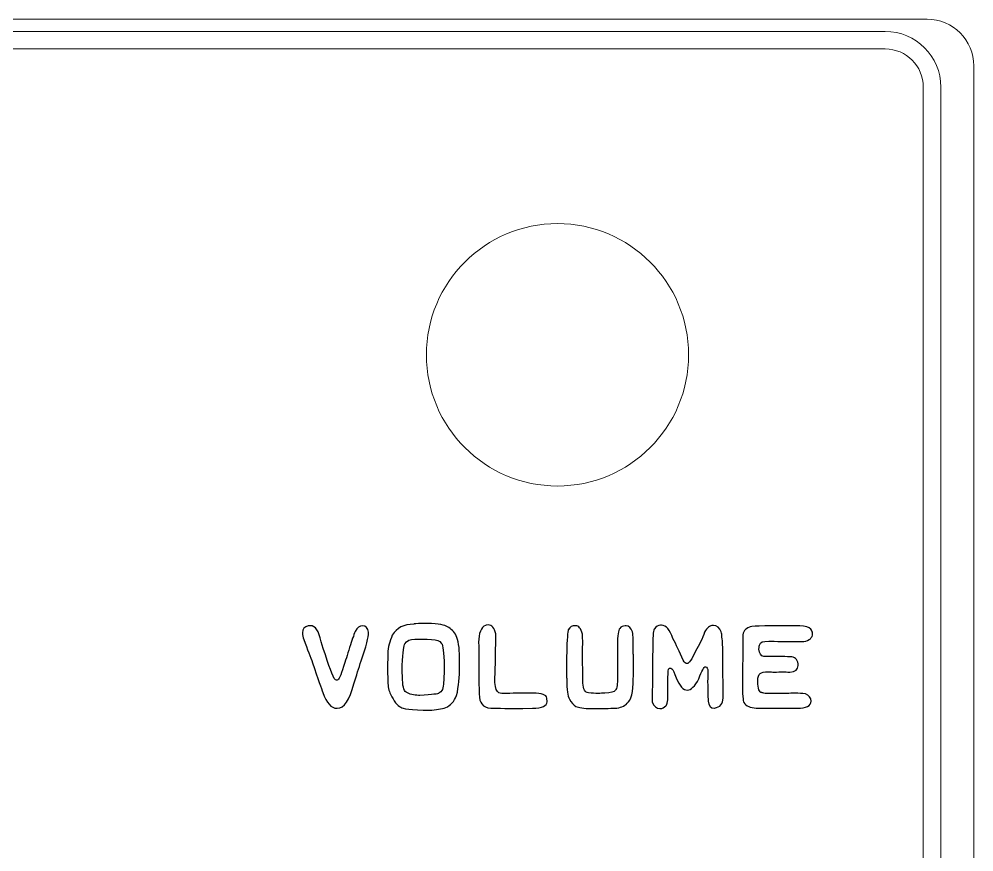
# Model space of a CAD drawing. Header units: centimetres. Extents: x -13.1 to 12.9, y -13 to 13.
# Drawn here: x 8.872 to 12.95, y 9.425 to 12.98 of the extents above; entities that cross this region are included whole.
import ezdxf

# ---------------------------------------------------------------- set-up
doc = ezdxf.new("R2010")
doc.units = ezdxf.units.CM
doc.header["$MEASUREMENT"] = 0
doc.layers.add('Layer 1', color=7, linetype='Continuous')

msp = doc.modelspace()

# ---------------------------------------------------------------- linework, layer by layer
at = {"layer": 'Layer 1', "color": 250, "lineweight": 9}
msp.add_open_spline([(-12.85, 12.98), (-12.85, 12.98), (12.75, 12.98), (12.75, 12.98), (12.75, 12.98), (12.86, 12.98), (12.95, 12.88999), (12.95, 12.78), (12.95, 12.78), (12.95, 12.78), (12.95, -12.82), (12.95, -12.82), (12.95, -12.82), (12.95, -12.93001), (12.86, -13.02), (12.75, -13.02), (12.75, -13.02), (12.75, -13.02), (-12.85, -13.02), (-12.85, -13.02), (-12.85, -13.02), (-12.96, -13.02), (-13.05, -12.93001), (-13.05, -12.82), (-13.05, -12.82), (-13.05, -12.82), (-13.05, 12.78), (-13.05, 12.78), (-13.05, 12.78), (-13.05, 12.88999), (-12.96, 12.98), (-12.85, 12.98)], degree=3, knots=[0, 0, 0, 0, 0.1111111, 0.1111111, 0.1111111, 0.1111111, 0.2222222, 0.2222222, 0.2222222, 0.2222222, 0.3333333, 0.3333333, 0.3333333, 0.3333333, 0.4444444, 0.4444444, 0.4444444, 0.4444444, 0.5555556, 0.5555556, 0.5555556, 0.5555556, 0.6666667, 0.6666667, 0.6666667, 0.6666667, 0.7777778, 0.7777778, 0.7777778, 0.7777778, 1, 1, 1, 1], dxfattribs=at)
at = {"layer": 'Layer 1', "color": 177, "lineweight": 9}
for points in [[(6.57133, 12.9275), (6.57133, 12.9275), (12.57133, 12.9275), (12.57133, 12.9275), (12.57133, 12.9275), (12.63667, 12.9275), (12.69607, 12.90078), (12.73909, 12.85776), (12.73909, 12.85776), (12.78211, 12.81474), (12.80883, 12.75534), (12.80883, 12.69), (12.80883, 12.69), (12.80883, 12.69), (12.80883, 6.6525), (12.80883, 6.6525), (12.80883, 6.6525), (12.80883, 6.6525), (6.57133, 6.6525), (6.57133, 6.6525), (6.57133, 6.6525), (6.50599, 6.6525), (6.44659, 6.67922), (6.40357, 6.72224), (6.40357, 6.72224), (6.36055, 6.76526), (6.33383, 6.82466), (6.33383, 6.89), (6.33383, 6.89), (6.33383, 6.89), (6.33383, 12.69), (6.33383, 12.69), (6.33383, 12.69), (6.33383, 12.75534), (6.36055, 12.81474), (6.40357, 12.85776), (6.40357, 12.85776), (6.44659, 12.90078), (6.50599, 12.9275), (6.57133, 12.9275)], [(12.57133, 12.8525), (12.57133, 12.8525), (6.57133, 12.8525), (6.57133, 12.8525), (6.57133, 12.8525), (6.52668, 12.8525), (6.48605, 12.8342), (6.45659, 12.80474), (6.45659, 12.80474), (6.42713, 12.77528), (6.40883, 12.73465), (6.40883, 12.69), (6.40883, 12.69), (6.40883, 12.69), (6.40883, 6.89), (6.40883, 6.89), (6.40883, 6.89), (6.40883, 6.84535), (6.42713, 6.80472), (6.45659, 6.77526), (6.45659, 6.77526), (6.48605, 6.7458), (6.52668, 6.7275), (6.57133, 6.7275), (6.57133, 6.7275), (6.57133, 6.7275), (12.73383, 6.7275), (12.73383, 6.7275), (12.73383, 6.7275), (12.73383, 6.7275), (12.73383, 12.69), (12.73383, 12.69), (12.73383, 12.69), (12.73383, 12.73465), (12.71553, 12.77528), (12.68607, 12.80474), (12.68607, 12.80474), (12.65661, 12.8342), (12.61598, 12.8525), (12.57133, 12.8525)]]:
    msp.add_open_spline(points, degree=3, knots=[0, 0, 0, 0, 0.0909091, 0.0909091, 0.0909091, 0.0909091, 0.1818182, 0.1818182, 0.1818182, 0.1818182, 0.2727273, 0.2727273, 0.2727273, 0.2727273, 0.3636364, 0.3636364, 0.3636364, 0.3636364, 0.4545455, 0.4545455, 0.4545455, 0.4545455, 0.5454545, 0.5454545, 0.5454545, 0.5454545, 0.6363636, 0.6363636, 0.6363636, 0.6363636, 0.7272727, 0.7272727, 0.7272727, 0.7272727, 0.8181818, 0.8181818, 0.8181818, 0.8181818, 1, 1, 1, 1], dxfattribs=at)
at = {"layer": 'Layer 1', "color": 242, "lineweight": 9}
msp.add_open_spline([(10.61143, 11.54704), (10.61143, 11.85632), (10.86216, 12.10704), (11.17143, 12.10704), (11.17143, 12.10704), (11.48071, 12.10704), (11.73142, 11.85632), (11.73142, 11.54704), (11.73142, 11.54704), (11.73143, 11.23776), (11.48071, 10.98704), (11.17144, 10.98704), (11.17144, 10.98704), (10.86216, 10.98704), (10.61145, 11.23776), (10.61145, 11.54704)], degree=3, knots=[0, 0, 0, 0, 0.2, 0.2, 0.2, 0.2, 0.4, 0.4, 0.4, 0.4, 0.6, 0.6, 0.6, 0.6, 1, 1, 1, 1], dxfattribs=at)
at = {"layer": 'Layer 1', "color": 177}
for points, knots in [([(10.59441, 10.4005), (10.65123, 10.4005), (10.68482, 10.39637), (10.69535, 10.38809), (10.69535, 10.38809), (10.712, 10.38207), (10.72546, 10.37068), (10.73552, 10.35394), (10.73552, 10.35394), (10.74512, 10.33832), (10.75095, 10.31038), (10.75321, 10.27012), (10.75321, 10.27012), (10.75321, 10.27012), (10.75321, 10.21443), (10.75321, 10.21443), (10.75321, 10.21443), (10.75321, 10.17332), (10.74907, 10.13259), (10.74079, 10.09242), (10.74079, 10.09242), (10.72997, 10.06759), (10.71454, 10.05046), (10.69451, 10.04115), (10.69451, 10.04115), (10.67645, 10.0356), (10.65312, 10.03184), (10.62452, 10.02986), (10.62452, 10.02986), (10.54691, 10.03184), (10.50646, 10.03635), (10.50298, 10.04331), (10.50298, 10.04331), (10.48698, 10.0499), (10.47212, 10.06834), (10.45858, 10.09844), (10.45858, 10.09844), (10.45124, 10.1133), (10.44729, 10.1308), (10.44672, 10.15084), (10.44672, 10.15084), (10.44672, 10.15084), (10.44475, 10.20672), (10.44475, 10.20672), (10.44475, 10.20672), (10.44475, 10.20672), (10.44644, 10.27294), (10.44644, 10.27294), (10.44644, 10.27294), (10.44757, 10.29844), (10.45406, 10.32412), (10.46601, 10.35008), (10.46601, 10.35008), (10.48454, 10.3815), (10.51511, 10.39721), (10.55754, 10.39721), (10.55754, 10.39721), (10.55754, 10.39844), (10.56986, 10.39956), (10.59441, 10.4005)], [0, 0, 0, 0, 0.0625, 0.0625, 0.0625, 0.0625, 0.125, 0.125, 0.125, 0.125, 0.1875, 0.1875, 0.1875, 0.1875, 0.25, 0.25, 0.25, 0.25, 0.3125, 0.3125, 0.3125, 0.3125, 0.375, 0.375, 0.375, 0.375, 0.4375, 0.4375, 0.4375, 0.4375, 0.5, 0.5, 0.5, 0.5, 0.5625, 0.5625, 0.5625, 0.5625, 0.625, 0.625, 0.625, 0.625, 0.6875, 0.6875, 0.6875, 0.6875, 0.75, 0.75, 0.75, 0.75, 0.8125, 0.8125, 0.8125, 0.8125, 0.875, 0.875, 0.875, 0.875, 1, 1, 1, 1]), ([(10.11625, 10.39082), (10.13742, 10.39082), (10.15256, 10.36796), (10.16178, 10.32224), (10.16178, 10.32224), (10.18822, 10.2403), (10.20665, 10.188), (10.21719, 10.16542), (10.21719, 10.16542), (10.22133, 10.16081), (10.22575, 10.15855), (10.23036, 10.15855), (10.23036, 10.15855), (10.2377, 10.15855), (10.24654, 10.17793), (10.25679, 10.21669), (10.25679, 10.21669), (10.26507, 10.23833), (10.27382, 10.26532), (10.28304, 10.29768), (10.28304, 10.29768), (10.29292, 10.32713), (10.30101, 10.34999), (10.30731, 10.36636), (10.30731, 10.36636), (10.31531, 10.38273), (10.32584, 10.39082), (10.33864, 10.39082), (10.33864, 10.39082), (10.35359, 10.39082), (10.36225, 10.38141), (10.36488, 10.3625), (10.36488, 10.3625), (10.36488, 10.3625), (10.36488, 10.36137), (10.36488, 10.36137), (10.36488, 10.36137), (10.36488, 10.34303), (10.35425, 10.30258), (10.3329, 10.24011), (10.3329, 10.24011), (10.3233, 10.2102), (10.31277, 10.17765), (10.3012, 10.14256), (10.3012, 10.14256), (10.28389, 10.07314), (10.26037, 10.03833), (10.23036, 10.03833), (10.23036, 10.03833), (10.20468, 10.03833), (10.18436, 10.06091), (10.16949, 10.10587), (10.16949, 10.10587), (10.16282, 10.12074), (10.14805, 10.16316), (10.12509, 10.23296), (10.12509, 10.23296), (10.11625, 10.25686), (10.10383, 10.28969), (10.08793, 10.33164), (10.08793, 10.33164), (10.08389, 10.34265), (10.08182, 10.35149), (10.08182, 10.35836), (10.08182, 10.35836), (10.08182, 10.35836), (10.08182, 10.36024), (10.08182, 10.36024), (10.08182, 10.36024), (10.08182, 10.37699), (10.09029, 10.38686), (10.10722, 10.38978), (10.10722, 10.38978), (10.10957, 10.39053), (10.11258, 10.39082), (10.11625, 10.39082)], [0, 0, 0, 0, 0.05, 0.05, 0.05, 0.05, 0.1, 0.1, 0.1, 0.1, 0.15, 0.15, 0.15, 0.15, 0.2, 0.2, 0.2, 0.2, 0.25, 0.25, 0.25, 0.25, 0.3, 0.3, 0.3, 0.3, 0.35, 0.35, 0.35, 0.35, 0.4, 0.4, 0.4, 0.4, 0.45, 0.45, 0.45, 0.45, 0.5, 0.5, 0.5, 0.5, 0.55, 0.55, 0.55, 0.55, 0.6, 0.6, 0.6, 0.6, 0.65, 0.65, 0.65, 0.65, 0.7, 0.7, 0.7, 0.7, 0.75, 0.75, 0.75, 0.75, 0.8, 0.8, 0.8, 0.8, 0.85, 0.85, 0.85, 0.85, 0.9, 0.9, 0.9, 0.9, 1, 1, 1, 1]), ([(10.87531, 10.39392), (10.89168, 10.39392), (10.9026, 10.38141), (10.90805, 10.35639), (10.90805, 10.35639), (10.90805, 10.35639), (10.90805, 10.34651), (10.90805, 10.34651), (10.90805, 10.34651), (10.90739, 10.30954), (10.90702, 10.2784), (10.90702, 10.25309), (10.90702, 10.25309), (10.90702, 10.25309), (10.90702, 10.2387), (10.90702, 10.2387), (10.90702, 10.2387), (10.90702, 10.2387), (10.90448, 10.15658), (10.90448, 10.15658), (10.90448, 10.15658), (10.90448, 10.15658), (10.90448, 10.14858), (10.90448, 10.14858), (10.90448, 10.14858), (10.90561, 10.1229), (10.91134, 10.10832), (10.9216, 10.10474), (10.9216, 10.10474), (10.92489, 10.10277), (10.92875, 10.10155), (10.93317, 10.10117), (10.93317, 10.10117), (10.95885, 10.10192), (10.97917, 10.1023), (10.99403, 10.1023), (10.99403, 10.1023), (10.99403, 10.1023), (11.04145, 10.1023), (11.04145, 10.1023), (11.04145, 10.1023), (11.05085, 10.10286), (11.05951, 10.10314), (11.06741, 10.10314), (11.06741, 10.10314), (11.10447, 10.10314), (11.12413, 10.09599), (11.12639, 10.0816), (11.12639, 10.0816), (11.12639, 10.0816), (11.12667, 10.06617), (11.12667, 10.06617), (11.12667, 10.06617), (11.12667, 10.04802), (11.10617, 10.03889), (11.06515, 10.03889), (11.06515, 10.03889), (11.06515, 10.03889), (11.02357, 10.03701), (11.02357, 10.03701), (11.02357, 10.03701), (10.98989, 10.03776), (10.94446, 10.03814), (10.88717, 10.03833), (10.88717, 10.03833), (10.86892, 10.03965), (10.85594, 10.04576), (10.84803, 10.05658), (10.84803, 10.05658), (10.84098, 10.06467), (10.8375, 10.07897), (10.8375, 10.09957), (10.8375, 10.09957), (10.8375, 10.09957), (10.83618, 10.16213), (10.83618, 10.16213), (10.83618, 10.16213), (10.83618, 10.17755), (10.8359, 10.19063), (10.83533, 10.20126), (10.83533, 10.20126), (10.83496, 10.26683), (10.83477, 10.30465), (10.83477, 10.31481), (10.83477, 10.31481), (10.83477, 10.31481), (10.83477, 10.31979), (10.83477, 10.31979), (10.83477, 10.31979), (10.83477, 10.35958), (10.84465, 10.38367), (10.8645, 10.39194), (10.8645, 10.39194), (10.86468, 10.39194), (10.86826, 10.3926), (10.87531, 10.39392)], [0, 0, 0, 0, 0.04, 0.04, 0.04, 0.04, 0.08, 0.08, 0.08, 0.08, 0.12, 0.12, 0.12, 0.12, 0.16, 0.16, 0.16, 0.16, 0.2, 0.2, 0.2, 0.2, 0.24, 0.24, 0.24, 0.24, 0.28, 0.28, 0.28, 0.28, 0.32, 0.32, 0.32, 0.32, 0.36, 0.36, 0.36, 0.36, 0.4, 0.4, 0.4, 0.4, 0.44, 0.44, 0.44, 0.44, 0.48, 0.48, 0.48, 0.48, 0.52, 0.52, 0.52, 0.52, 0.56, 0.56, 0.56, 0.56, 0.6, 0.6, 0.6, 0.6, 0.64, 0.64, 0.64, 0.64, 0.68, 0.68, 0.68, 0.68, 0.72, 0.72, 0.72, 0.72, 0.76, 0.76, 0.76, 0.76, 0.8, 0.8, 0.8, 0.8, 0.84, 0.84, 0.84, 0.84, 0.88, 0.88, 0.88, 0.88, 0.92, 0.92, 0.92, 0.92, 1, 1, 1, 1]), ([(11.24624, 10.39082), (11.24624, 10.39082), (11.24925, 10.39082), (11.24925, 10.39082), (11.24925, 10.39082), (11.26213, 10.39082), (11.27164, 10.37887), (11.27794, 10.35479), (11.27794, 10.35479), (11.2786, 10.35131), (11.27897, 10.34735), (11.27897, 10.34293), (11.27897, 10.34293), (11.27897, 10.34293), (11.27982, 10.31998), (11.27982, 10.31998), (11.27982, 10.31998), (11.27982, 10.31998), (11.27897, 10.29054), (11.27897, 10.29054), (11.27897, 10.29054), (11.27897, 10.29054), (11.2801, 10.14614), (11.2801, 10.14614), (11.2801, 10.14614), (11.28142, 10.11932), (11.28932, 10.10531), (11.30381, 10.10427), (11.30381, 10.10427), (11.31848, 10.10258), (11.33212, 10.10173), (11.34463, 10.10173), (11.34463, 10.10173), (11.35489, 10.10173), (11.36448, 10.1023), (11.37323, 10.10343), (11.37323, 10.10343), (11.39807, 10.10343), (11.4134, 10.10738), (11.41914, 10.11537), (11.41914, 10.11537), (11.42497, 10.12337), (11.42779, 10.14218), (11.42779, 10.17172), (11.42779, 10.17172), (11.42779, 10.18094), (11.42761, 10.1912), (11.42732, 10.20258), (11.42732, 10.20258), (11.42798, 10.22262), (11.42836, 10.25507), (11.42836, 10.29994), (11.42836, 10.29994), (11.42836, 10.30286), (11.42798, 10.3102), (11.42732, 10.32195), (11.42732, 10.32195), (11.4293, 10.35996), (11.43297, 10.37896), (11.43833, 10.37896), (11.43833, 10.37896), (11.44322, 10.38639), (11.45056, 10.39006), (11.46006, 10.39006), (11.46006, 10.39006), (11.46006, 10.39006), (11.4642, 10.39006), (11.4642, 10.39006), (11.4642, 10.39006), (11.47652, 10.39006), (11.48565, 10.3816), (11.49148, 10.36466), (11.49148, 10.36466), (11.4928, 10.35845), (11.49346, 10.3545), (11.49346, 10.35281), (11.49346, 10.35281), (11.4943, 10.33193), (11.49477, 10.31923), (11.49477, 10.31481), (11.49477, 10.31481), (11.49515, 10.28903), (11.49534, 10.27435), (11.49534, 10.27069), (11.49534, 10.27069), (11.49534, 10.26833), (11.49553, 10.24952), (11.4959, 10.21443), (11.4959, 10.21443), (11.49553, 10.19392), (11.49534, 10.17718), (11.49534, 10.16429), (11.49534, 10.16429), (11.49534, 10.10757), (11.48659, 10.07267), (11.46919, 10.05959), (11.46919, 10.05959), (11.45649, 10.0467), (11.43918, 10.03983), (11.41735, 10.0388), (11.41735, 10.0388), (11.39553, 10.03776), (11.36232, 10.03729), (11.31782, 10.03729), (11.31782, 10.03729), (11.28349, 10.03748), (11.261, 10.04049), (11.25047, 10.04633), (11.25047, 10.04633), (11.23993, 10.05225), (11.23062, 10.06241), (11.22253, 10.07699), (11.22253, 10.07699), (11.21482, 10.09054), (11.21096, 10.11782), (11.21096, 10.15883), (11.21096, 10.15883), (11.21096, 10.15883), (11.21096, 10.1673), (11.21096, 10.1673), (11.21096, 10.1673), (11.21021, 10.1673), (11.20983, 10.17539), (11.20983, 10.19157), (11.20983, 10.19157), (11.20983, 10.19157), (11.20983, 10.20258), (11.20983, 10.20258), (11.20983, 10.20258), (11.20983, 10.20794), (11.20992, 10.22167), (11.21011, 10.24369), (11.21011, 10.24369), (11.21011, 10.24369), (11.21096, 10.29383), (11.21096, 10.29383), (11.21096, 10.29383), (11.21293, 10.34801), (11.21566, 10.37511), (11.21895, 10.37511), (11.21895, 10.37511), (11.22498, 10.38564), (11.2341, 10.39082), (11.24624, 10.39082)], [0, 0, 0, 0, 0.027027, 0.027027, 0.027027, 0.027027, 0.0540541, 0.0540541, 0.0540541, 0.0540541, 0.0810811, 0.0810811, 0.0810811, 0.0810811, 0.1081081, 0.1081081, 0.1081081, 0.1081081, 0.1351351, 0.1351351, 0.1351351, 0.1351351, 0.1621622, 0.1621622, 0.1621622, 0.1621622, 0.1891892, 0.1891892, 0.1891892, 0.1891892, 0.2162162, 0.2162162, 0.2162162, 0.2162162, 0.2432432, 0.2432432, 0.2432432, 0.2432432, 0.2702703, 0.2702703, 0.2702703, 0.2702703, 0.2972973, 0.2972973, 0.2972973, 0.2972973, 0.3243243, 0.3243243, 0.3243243, 0.3243243, 0.3513514, 0.3513514, 0.3513514, 0.3513514, 0.3783784, 0.3783784, 0.3783784, 0.3783784, 0.4054054, 0.4054054, 0.4054054, 0.4054054, 0.4324324, 0.4324324, 0.4324324, 0.4324324, 0.4594595, 0.4594595, 0.4594595, 0.4594595, 0.4864865, 0.4864865, 0.4864865, 0.4864865, 0.5135135, 0.5135135, 0.5135135, 0.5135135, 0.5405405, 0.5405405, 0.5405405, 0.5405405, 0.5675676, 0.5675676, 0.5675676, 0.5675676, 0.5945946, 0.5945946, 0.5945946, 0.5945946, 0.6216216, 0.6216216, 0.6216216, 0.6216216, 0.6486486, 0.6486486, 0.6486486, 0.6486486, 0.6756757, 0.6756757, 0.6756757, 0.6756757, 0.7027027, 0.7027027, 0.7027027, 0.7027027, 0.7297297, 0.7297297, 0.7297297, 0.7297297, 0.7567568, 0.7567568, 0.7567568, 0.7567568, 0.7837838, 0.7837838, 0.7837838, 0.7837838, 0.8108108, 0.8108108, 0.8108108, 0.8108108, 0.8378378, 0.8378378, 0.8378378, 0.8378378, 0.8648649, 0.8648649, 0.8648649, 0.8648649, 0.8918919, 0.8918919, 0.8918919, 0.8918919, 0.9189189, 0.9189189, 0.9189189, 0.9189189, 0.9459459, 0.9459459, 0.9459459, 0.9459459, 1, 1, 1, 1]), ([(11.61105, 10.39307), (11.61105, 10.39307), (11.61631, 10.39307), (11.61631, 10.39307), (11.61631, 10.39307), (11.63541, 10.39307), (11.6515, 10.37388), (11.66457, 10.3355), (11.66457, 10.3355), (11.67793, 10.31085), (11.69251, 10.28019), (11.70813, 10.24341), (11.70813, 10.24341), (11.71471, 10.2339), (11.72036, 10.22911), (11.72515, 10.22911), (11.72515, 10.22911), (11.73268, 10.22911), (11.74472, 10.2466), (11.76128, 10.28169), (11.76128, 10.28169), (11.77689, 10.30888), (11.78978, 10.33588), (11.79985, 10.36278), (11.79985, 10.36278), (11.81001, 10.38225), (11.82205, 10.39194), (11.83597, 10.39194), (11.83597, 10.39194), (11.83597, 10.39194), (11.8371, 10.39194), (11.8371, 10.39194), (11.8371, 10.39194), (11.85347, 10.39194), (11.86466, 10.38291), (11.87068, 10.36466), (11.87068, 10.36466), (11.87275, 10.35808), (11.87369, 10.35065), (11.87369, 10.34237), (11.87369, 10.34237), (11.87652, 10.32045), (11.87783, 10.29712), (11.87783, 10.27238), (11.87783, 10.27238), (11.87783, 10.27238), (11.87783, 10.2657), (11.87783, 10.2657), (11.87783, 10.2657), (11.87746, 10.23851), (11.87727, 10.21246), (11.87727, 10.18743), (11.87727, 10.18743), (11.87727, 10.18743), (11.8784, 10.14444), (11.8784, 10.14444), (11.8784, 10.14444), (11.8784, 10.14444), (11.8784, 10.08245), (11.8784, 10.08245), (11.8784, 10.08245), (11.8784, 10.05752), (11.86626, 10.04294), (11.84199, 10.03889), (11.84199, 10.03889), (11.84199, 10.03889), (11.84096, 10.03889), (11.84096, 10.03889), (11.84096, 10.03889), (11.82675, 10.03889), (11.81819, 10.04905), (11.81499, 10.06928), (11.81499, 10.06928), (11.81358, 10.09167), (11.81283, 10.11829), (11.81283, 10.14915), (11.81283, 10.14915), (11.81358, 10.17821), (11.81396, 10.19411), (11.81396, 10.19684), (11.81396, 10.19684), (11.81396, 10.20803), (11.81057, 10.21434), (11.8037, 10.21556), (11.8037, 10.21556), (11.79731, 10.21556), (11.7879, 10.19853), (11.77558, 10.16429), (11.77558, 10.16429), (11.75817, 10.13193), (11.74171, 10.11584), (11.72628, 10.11584), (11.72628, 10.11584), (11.7086, 10.11584), (11.69251, 10.13334), (11.67774, 10.16843), (11.67774, 10.16843), (11.67097, 10.18978), (11.66514, 10.20258), (11.66015, 10.20672), (11.66015, 10.20672), (11.65723, 10.20897), (11.65451, 10.2101), (11.65216, 10.2101), (11.65216, 10.2101), (11.65065, 10.2101), (11.64933, 10.20963), (11.64802, 10.20869), (11.64802, 10.20869), (11.64491, 10.20596), (11.64331, 10.19289), (11.64331, 10.16956), (11.64331, 10.16956), (11.64331, 10.16956), (11.64331, 10.10474), (11.64331, 10.10474), (11.64331, 10.10474), (11.64331, 10.07285), (11.6403, 10.05423), (11.63419, 10.04915), (11.63419, 10.04915), (11.62647, 10.04106), (11.61914, 10.03701), (11.61217, 10.03701), (11.61217, 10.03701), (11.61217, 10.03701), (11.60916, 10.03701), (11.60916, 10.03701), (11.60916, 10.03701), (11.59374, 10.03701), (11.58282, 10.04642), (11.57633, 10.06533), (11.57633, 10.06533), (11.57633, 10.0657), (11.57596, 10.07003), (11.5752, 10.07831), (11.5752, 10.07831), (11.5752, 10.08386), (11.57558, 10.09675), (11.57624, 10.11716), (11.57624, 10.11716), (11.5769, 10.13757), (11.57718, 10.14971), (11.57718, 10.15357), (11.57718, 10.15357), (11.57718, 10.15357), (11.57746, 10.24613), (11.57746, 10.24613), (11.57746, 10.24613), (11.57803, 10.27539), (11.57831, 10.29467), (11.57831, 10.30408), (11.57831, 10.30408), (11.57831, 10.35253), (11.58094, 10.3768), (11.5863, 10.3768), (11.5863, 10.3768), (11.59345, 10.38762), (11.60173, 10.39307), (11.61105, 10.39307)], [0, 0, 0, 0, 0.0243902, 0.0243902, 0.0243902, 0.0243902, 0.0487805, 0.0487805, 0.0487805, 0.0487805, 0.0731707, 0.0731707, 0.0731707, 0.0731707, 0.097561, 0.097561, 0.097561, 0.097561, 0.1219512, 0.1219512, 0.1219512, 0.1219512, 0.1463415, 0.1463415, 0.1463415, 0.1463415, 0.1707317, 0.1707317, 0.1707317, 0.1707317, 0.195122, 0.195122, 0.195122, 0.195122, 0.2195122, 0.2195122, 0.2195122, 0.2195122, 0.2439024, 0.2439024, 0.2439024, 0.2439024, 0.2682927, 0.2682927, 0.2682927, 0.2682927, 0.2926829, 0.2926829, 0.2926829, 0.2926829, 0.3170732, 0.3170732, 0.3170732, 0.3170732, 0.3414634, 0.3414634, 0.3414634, 0.3414634, 0.3658537, 0.3658537, 0.3658537, 0.3658537, 0.3902439, 0.3902439, 0.3902439, 0.3902439, 0.4146341, 0.4146341, 0.4146341, 0.4146341, 0.4390244, 0.4390244, 0.4390244, 0.4390244, 0.4634146, 0.4634146, 0.4634146, 0.4634146, 0.4878049, 0.4878049, 0.4878049, 0.4878049, 0.5121951, 0.5121951, 0.5121951, 0.5121951, 0.5365854, 0.5365854, 0.5365854, 0.5365854, 0.5609756, 0.5609756, 0.5609756, 0.5609756, 0.5853659, 0.5853659, 0.5853659, 0.5853659, 0.6097561, 0.6097561, 0.6097561, 0.6097561, 0.6341463, 0.6341463, 0.6341463, 0.6341463, 0.6585366, 0.6585366, 0.6585366, 0.6585366, 0.6829268, 0.6829268, 0.6829268, 0.6829268, 0.7073171, 0.7073171, 0.7073171, 0.7073171, 0.7317073, 0.7317073, 0.7317073, 0.7317073, 0.7560976, 0.7560976, 0.7560976, 0.7560976, 0.7804878, 0.7804878, 0.7804878, 0.7804878, 0.804878, 0.804878, 0.804878, 0.804878, 0.8292683, 0.8292683, 0.8292683, 0.8292683, 0.8536585, 0.8536585, 0.8536585, 0.8536585, 0.8780488, 0.8780488, 0.8780488, 0.8780488, 0.902439, 0.902439, 0.902439, 0.902439, 0.9268293, 0.9268293, 0.9268293, 0.9268293, 0.9512195, 0.9512195, 0.9512195, 0.9512195, 1, 1, 1, 1]), ([(12.20642, 10.39053), (12.22975, 10.39025), (12.24565, 10.38517), (12.25402, 10.37539), (12.25402, 10.37539), (12.2576, 10.37115), (12.25986, 10.36523), (12.26099, 10.35751), (12.26099, 10.35751), (12.2608, 10.33917), (12.24829, 10.32779), (12.22345, 10.32337), (12.22345, 10.32337), (12.22345, 10.32337), (12.13531, 10.32337), (12.13531, 10.32337), (12.13531, 10.32337), (12.12477, 10.32355), (12.10577, 10.32412), (12.0782, 10.32497), (12.0782, 10.32497), (12.0782, 10.32497), (12.0736, 10.32497), (12.0736, 10.32497), (12.0736, 10.32497), (12.04914, 10.32497), (12.03653, 10.31998), (12.03578, 10.30982), (12.03578, 10.30982), (12.03418, 10.3085), (12.03277, 10.30201), (12.03164, 10.29025), (12.03164, 10.29025), (12.03296, 10.27172), (12.0402, 10.26156), (12.05346, 10.25996), (12.05346, 10.25996), (12.10097, 10.25959), (12.13785, 10.25893), (12.1639, 10.25799), (12.1639, 10.25799), (12.1639, 10.25799), (12.16616, 10.25799), (12.16616, 10.25799), (12.16616, 10.25799), (12.18394, 10.25799), (12.19504, 10.24801), (12.19946, 10.22798), (12.19946, 10.22798), (12.19946, 10.22798), (12.19918, 10.22083), (12.19918, 10.22083), (12.19918, 10.22083), (12.19899, 10.20427), (12.18723, 10.19496), (12.1639, 10.19298), (12.1639, 10.19298), (12.15309, 10.19317), (12.14302, 10.19326), (12.13361, 10.19326), (12.13361, 10.19326), (12.1243, 10.19326), (12.11169, 10.19317), (12.09589, 10.19298), (12.09589, 10.19298), (12.09589, 10.19298), (12.09062, 10.19298), (12.09062, 10.19298), (12.09062, 10.19298), (12.08404, 10.19336), (12.07792, 10.19355), (12.07247, 10.19355), (12.07247, 10.19355), (12.05422, 10.19355), (12.04255, 10.19138), (12.03747, 10.18715), (12.03747, 10.18715), (12.0306, 10.18132), (12.02712, 10.17088), (12.02694, 10.15573), (12.02694, 10.15573), (12.02694, 10.15573), (12.02694, 10.153), (12.02694, 10.153), (12.02694, 10.153), (12.02694, 10.12139), (12.03286, 10.1055), (12.04462, 10.10531), (12.04462, 10.10531), (12.04462, 10.10409), (12.04932, 10.10296), (12.05864, 10.10202), (12.05864, 10.10202), (12.08827, 10.10202), (12.11169, 10.10192), (12.12891, 10.10173), (12.12891, 10.10173), (12.12891, 10.10173), (12.15073, 10.10145), (12.15073, 10.10145), (12.15073, 10.10145), (12.16287, 10.10239), (12.17416, 10.10286), (12.1846, 10.10286), (12.1846, 10.10286), (12.2021, 10.10286), (12.21724, 10.10164), (12.23013, 10.09929), (12.23013, 10.09929), (12.2464, 10.09317), (12.25459, 10.08311), (12.25459, 10.069), (12.25459, 10.069), (12.25459, 10.069), (12.25459, 10.06871), (12.25459, 10.06871), (12.25459, 10.06871), (12.2544, 10.04868), (12.23465, 10.03861), (12.19532, 10.03861), (12.19532, 10.03861), (12.19532, 10.03861), (12.19316, 10.03861), (12.19316, 10.03861), (12.19316, 10.03861), (12.19316, 10.03861), (12.14518, 10.03918), (12.14518, 10.03918), (12.14518, 10.03918), (12.11104, 10.03936), (12.08705, 10.03946), (12.07331, 10.03946), (12.07331, 10.03946), (12.07331, 10.03946), (12.02063, 10.03889), (12.02063, 10.03889), (12.02063, 10.03889), (11.99476, 10.0404), (11.97717, 10.0483), (11.96795, 10.0626), (11.96795, 10.0626), (11.96344, 10.06777), (11.96109, 10.09741), (11.96109, 10.15169), (11.96109, 10.15169), (11.96109, 10.15169), (11.96109, 10.17398), (11.96109, 10.17398), (11.96109, 10.17398), (11.96109, 10.18), (11.96174, 10.20954), (11.96306, 10.26241), (11.96306, 10.26241), (11.96306, 10.26241), (11.96306, 10.34538), (11.96306, 10.34538), (11.96306, 10.34538), (11.96325, 10.36466), (11.97266, 10.37765), (11.99138, 10.38423), (11.99138, 10.38423), (11.99156, 10.38846), (12.04735, 10.39053), (12.15873, 10.39053), (12.15873, 10.39053), (12.15873, 10.39053), (12.20642, 10.39053), (12.20642, 10.39053)], [0, 0, 0, 0, 0.0232558, 0.0232558, 0.0232558, 0.0232558, 0.0465116, 0.0465116, 0.0465116, 0.0465116, 0.0697674, 0.0697674, 0.0697674, 0.0697674, 0.0930233, 0.0930233, 0.0930233, 0.0930233, 0.1162791, 0.1162791, 0.1162791, 0.1162791, 0.1395349, 0.1395349, 0.1395349, 0.1395349, 0.1627907, 0.1627907, 0.1627907, 0.1627907, 0.1860465, 0.1860465, 0.1860465, 0.1860465, 0.2093023, 0.2093023, 0.2093023, 0.2093023, 0.2325581, 0.2325581, 0.2325581, 0.2325581, 0.255814, 0.255814, 0.255814, 0.255814, 0.2790698, 0.2790698, 0.2790698, 0.2790698, 0.3023256, 0.3023256, 0.3023256, 0.3023256, 0.3255814, 0.3255814, 0.3255814, 0.3255814, 0.3488372, 0.3488372, 0.3488372, 0.3488372, 0.372093, 0.372093, 0.372093, 0.372093, 0.3953488, 0.3953488, 0.3953488, 0.3953488, 0.4186047, 0.4186047, 0.4186047, 0.4186047, 0.4418605, 0.4418605, 0.4418605, 0.4418605, 0.4651163, 0.4651163, 0.4651163, 0.4651163, 0.4883721, 0.4883721, 0.4883721, 0.4883721, 0.5116279, 0.5116279, 0.5116279, 0.5116279, 0.5348837, 0.5348837, 0.5348837, 0.5348837, 0.5581395, 0.5581395, 0.5581395, 0.5581395, 0.5813953, 0.5813953, 0.5813953, 0.5813953, 0.6046512, 0.6046512, 0.6046512, 0.6046512, 0.627907, 0.627907, 0.627907, 0.627907, 0.6511628, 0.6511628, 0.6511628, 0.6511628, 0.6744186, 0.6744186, 0.6744186, 0.6744186, 0.6976744, 0.6976744, 0.6976744, 0.6976744, 0.7209302, 0.7209302, 0.7209302, 0.7209302, 0.744186, 0.744186, 0.744186, 0.744186, 0.7674419, 0.7674419, 0.7674419, 0.7674419, 0.7906977, 0.7906977, 0.7906977, 0.7906977, 0.8139535, 0.8139535, 0.8139535, 0.8139535, 0.8372093, 0.8372093, 0.8372093, 0.8372093, 0.8604651, 0.8604651, 0.8604651, 0.8604651, 0.8837209, 0.8837209, 0.8837209, 0.8837209, 0.9069767, 0.9069767, 0.9069767, 0.9069767, 0.9302326, 0.9302326, 0.9302326, 0.9302326, 0.9534884, 0.9534884, 0.9534884, 0.9534884, 1, 1, 1, 1]), ([(10.50928, 10.17229), (10.50928, 10.13579), (10.51455, 10.11387), (10.52499, 10.10672), (10.52499, 10.10672), (10.53985, 10.09788), (10.55754, 10.09345), (10.57786, 10.09345), (10.57786, 10.09345), (10.57786, 10.09345), (10.58397, 10.09345), (10.58397, 10.09345), (10.58397, 10.09345), (10.63722, 10.09628), (10.66393, 10.09929), (10.66393, 10.10258), (10.66393, 10.10258), (10.67804, 10.10879), (10.6851, 10.12459), (10.6851, 10.14999), (10.6851, 10.14999), (10.6866, 10.16777), (10.68764, 10.19759), (10.68811, 10.23927), (10.68811, 10.23927), (10.68388, 10.29054), (10.67946, 10.31622), (10.67466, 10.31622), (10.67466, 10.31622), (10.6693, 10.32647), (10.65556, 10.33164), (10.63327, 10.33164), (10.63327, 10.33164), (10.60646, 10.33306), (10.58698, 10.33381), (10.57485, 10.33381), (10.57485, 10.33381), (10.57485, 10.33381), (10.56196, 10.33381), (10.56196, 10.33381), (10.56196, 10.33381), (10.54136, 10.33381), (10.52734, 10.32694), (10.52, 10.31311), (10.52, 10.31311), (10.51558, 10.30963), (10.51182, 10.27943), (10.50872, 10.22243), (10.50872, 10.22243), (10.50853, 10.21547), (10.50843, 10.2085), (10.50843, 10.20154), (10.50843, 10.20154), (10.50843, 10.19176), (10.50872, 10.18207), (10.50928, 10.17229)], [0, 0, 0, 0, 0.0666667, 0.0666667, 0.0666667, 0.0666667, 0.1333333, 0.1333333, 0.1333333, 0.1333333, 0.2, 0.2, 0.2, 0.2, 0.2666667, 0.2666667, 0.2666667, 0.2666667, 0.3333333, 0.3333333, 0.3333333, 0.3333333, 0.4, 0.4, 0.4, 0.4, 0.4666667, 0.4666667, 0.4666667, 0.4666667, 0.5333333, 0.5333333, 0.5333333, 0.5333333, 0.6, 0.6, 0.6, 0.6, 0.6666667, 0.6666667, 0.6666667, 0.6666667, 0.7333333, 0.7333333, 0.7333333, 0.7333333, 0.8, 0.8, 0.8, 0.8, 0.8666667, 0.8666667, 0.8666667, 0.8666667, 1, 1, 1, 1])]:
    msp.add_open_spline(points, degree=3, knots=knots, dxfattribs=at)

doc.saveas('drawing.dxf')
